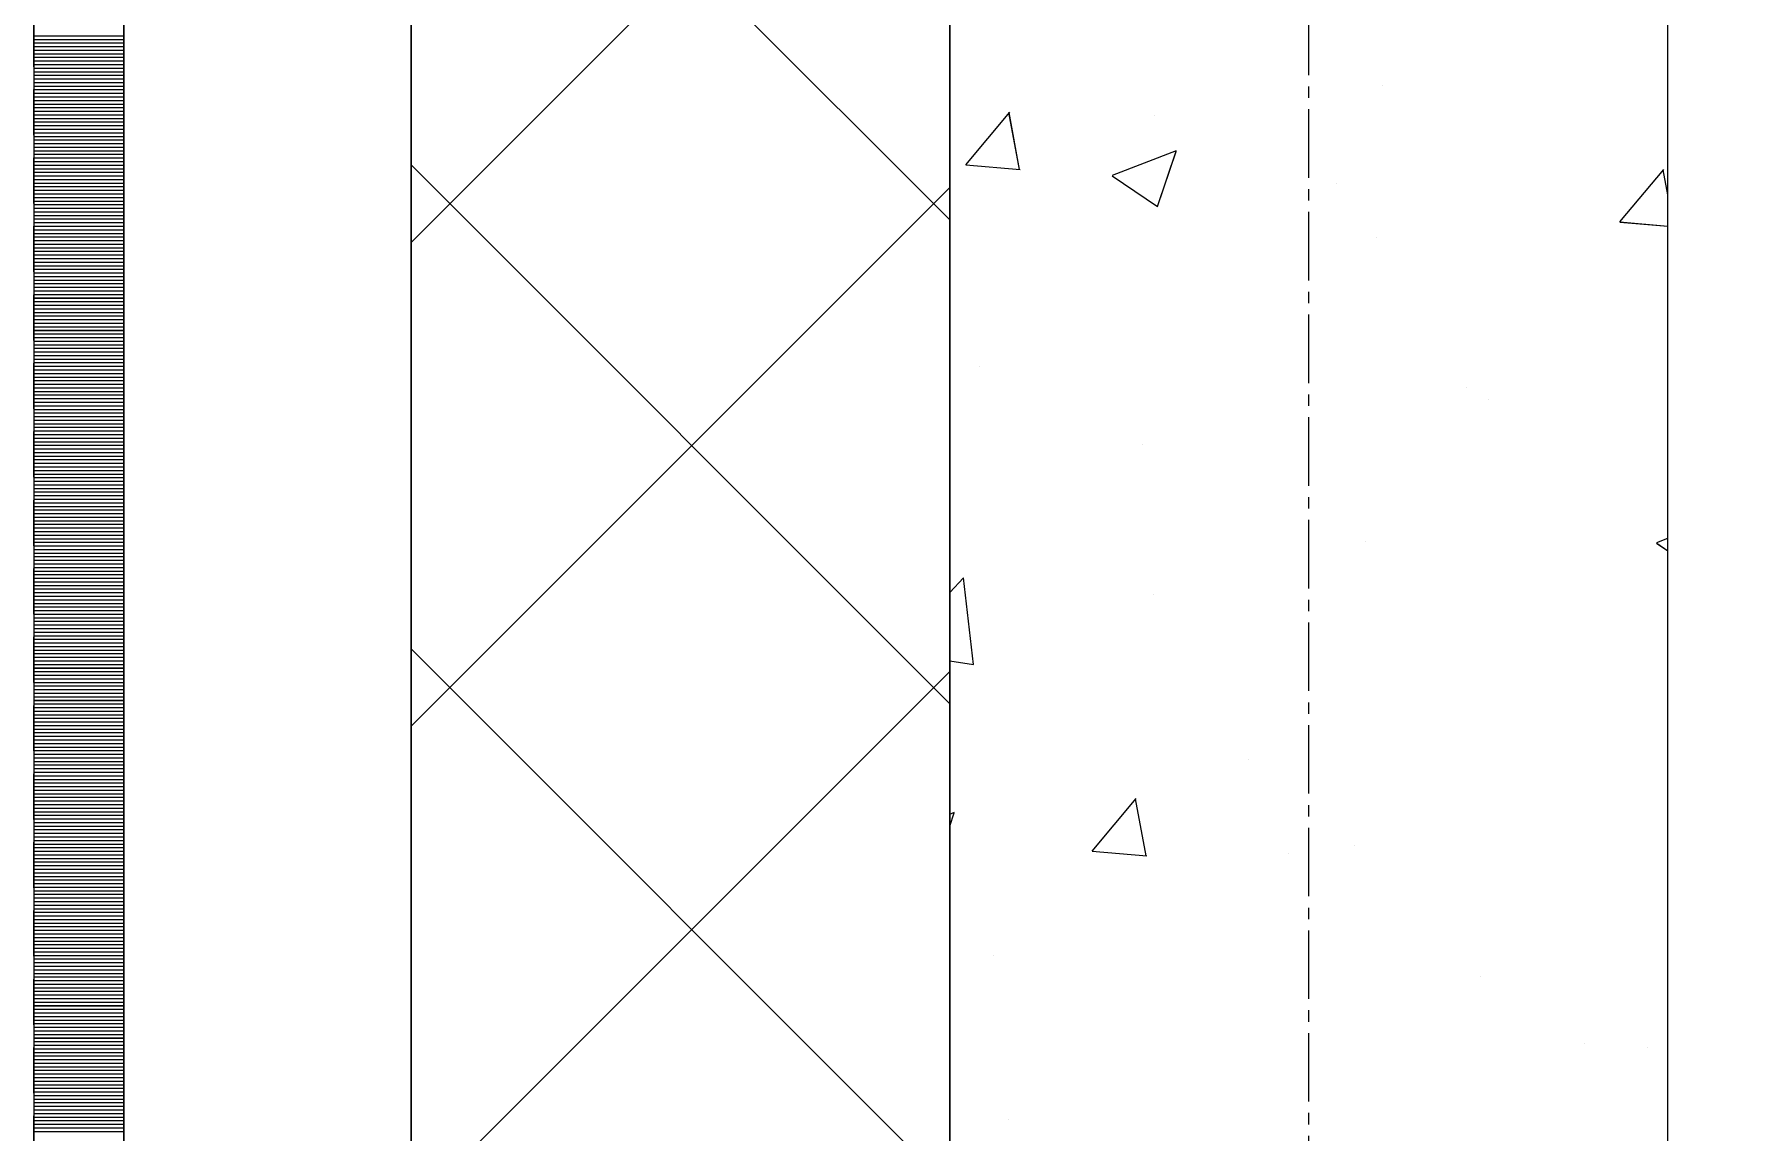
# Model space of a CAD drawing. Header units: millimetres. Extents: x 470010 to 1231400, y -134005 to 421770.
# Drawn here: x 806167.7 to 806640.6, y 164955.8 to 165261.5 of the extents above; entities that cross this region are included whole.
import ezdxf
from ezdxf.enums import TextEntityAlignment as Align

# ---------------------------------------------------------------- set-up
doc = ezdxf.new("R2010")
doc.units = ezdxf.units.MM
doc.linetypes.add('CENTER2', pattern=[28.575, 19.05, -3.175, 3.175, -3.175])
doc.linetypes.add('DASHED', pattern=[19.05, 12.7, -6.35])
doc.layers.get('Defpoints').update_dxf_attribs({"color": 140})
doc.layers.add('АР_Делит', color=120, linetype='Continuous', lineweight=0, plot=False)
for name, color, linetype, lineweight in [('АР_Стены ПЕНОблок', 52, 'Continuous', 20), ('АР_Тонкая', 254, 'Continuous', 5), ('АР_Утеплитель', 31, 'Continuous', 0), ('АР_Штриховка', 8, 'Continuous', 0)]:
    doc.layers.add(name, color=color, linetype=linetype, lineweight=lineweight)
doc.layers.add('РД_Оси_100', color=7, linetype='Continuous', lineweight=0, true_color=0x525252)
doc.styles.add('style1', font='ARIALN.TTF')

# ---------------------------------------------------------------- blocks, each defined once
blk = doc.blocks.new('СОШ_2200_АР_ОСИ_М100_28.05.24')
at = {"layer": 'АР_Делит', "color": 251, "linetype": 'DASHED', "true_color": 0x636466}
blk.add_lwpolyline([(114955, 135155), (114955, -355), (93595.036, -355), (93595.036, 13855), (94145, 13855), (94145, 68320), (66055, 68320), (66055, 13857.73), (83455, 13857.73), (83455, -355), (45245, -355), (45245, 13145), (44695, 13145), (44695, 26755), (45245, 26755), (45245, 68320), (20455, 68320), (20455, 26755), (27955, 26755), (27955, 13145), (-355, 13145), (-355, 100855)], dxfattribs=at)
at = {"layer": 'РД_Оси_100', "color": 251, "linetype": 'CENTER2', "true_color": 0x636466}
blk.add_line((0, -6155), (0, 139938.679), dxfattribs=at)
blk = doc.blocks.new('A$C9108343f')
at = {"layer": 'АР_Стены ПЕНОблок', "color": 18, "linetype": 'Continuous', "lineweight": 20, "true_color": 0x000000}
for p, q in [((140704.09, 313879.49), (140704.09, 237679.49)), ((140904.09, 237679.49), (140904.09, 313879.49))]:
    blk.add_line(p, q, dxfattribs=at)
at = {"layer": 'АР_Тонкая', "color": 18, "linetype": 'Continuous', "lineweight": 5, "true_color": 0x000000}
for p, q in [((140449.09, 313879.49), (140449.09, 237679.49)), ((140474.09, 313879.49), (140474.09, 237679.49)), ((140474.09, 237679.49), (140474.09, 313879.49)), ((140554.09, 237679.49), (140554.09, 313879.49))]:
    blk.add_line(p, q, dxfattribs=at)
at = {"layer": 'АР_Утеплитель', "color": 18, "linetype": 'Continuous', "lineweight": 0, "true_color": 0x000000}
for p, q in [((140554.09, 313879.49), (140554.09, 237679.49)), ((140704.09, 237679.49), (140704.09, 313879.49))]:
    blk.add_line(p, q, dxfattribs=at)
at = {"layer": 'АР_Штриховка', "color": 18, "linetype": 'Continuous', "lineweight": 0, "true_color": 0x000000}
for p, q in [((140704.09, 265576), (140554.09, 265726)), ((140554.09, 265569.71), (140704.09, 265719.71)), ((140449.09, 265627.24), (140474.09, 265627.24)), ((140449.09, 265626.24), (140474.09, 265626.24)), ((140449.09, 265625.24), (140474.09, 265625.24)), ((140449.09, 265624.24), (140474.09, 265624.24)), ((140449.09, 265623.24), (140474.09, 265623.24)), ((140449.09, 265622.24), (140474.09, 265622.24)), ((140449.09, 265621.24), (140474.09, 265621.24)), ((140449.09, 265620.24), (140474.09, 265620.24)), ((140449.09, 265619.24), (140474.09, 265619.24)), ((140449.09, 265618.24), (140474.09, 265618.24)), ((140449.09, 265617.24), (140474.09, 265617.24)), ((140449.09, 265616.24), (140474.09, 265616.24)), ((140449.09, 265615.24), (140474.09, 265615.24)), ((140449.09, 265614.24), (140474.09, 265614.24)), ((140449.09, 265613.24), (140474.09, 265613.24)), ((140449.09, 265612.24), (140474.09, 265612.24)), ((140449.09, 265611.24), (140474.09, 265611.24)), ((140449.09, 265610.24), (140474.09, 265610.24)), ((140824.65, 265613.5), (140824.65, 265613.5)), ((140449.09, 265609.24), (140474.09, 265609.24)), ((140449.09, 265608.24), (140474.09, 265608.24)), ((140449.09, 265607.24), (140474.09, 265607.24)), ((140449.09, 265606.24), (140474.09, 265606.24)), ((140449.09, 265605.24), (140474.09, 265605.24)), ((140708.56, 265591.35), (140720.8, 265605.94)), ((140723.55, 265589.97), (140720.61, 265605.9)), ((140761.06, 265605.13), (140761.06, 265605.13)), ((140449.09, 265604.24), (140474.09, 265604.24)), ((140449.09, 265603.24), (140474.09, 265603.24)), ((140449.09, 265602.24), (140474.09, 265602.24)), ((140449.09, 265601.24), (140474.09, 265601.24)), ((140449.09, 265600.24), (140474.09, 265600.24)), ((140449.09, 265599.24), (140474.09, 265599.24)), ((140449.09, 265598.24), (140474.09, 265598.24)), ((140449.09, 265597.24), (140474.09, 265597.24)), ((140449.09, 265596.24), (140474.09, 265596.24)), ((140749.44, 265588.44), (140767.22, 265595.27)), ((140449.09, 265595.24), (140474.09, 265595.24)), ((140449.09, 265594.24), (140474.09, 265594.24)), ((140449.09, 265593.24), (140474.09, 265593.24)), ((140449.09, 265592.24), (140474.09, 265592.24)), ((140449.09, 265591.24), (140474.09, 265591.24)), ((140704.09, 265441.3), (140554.09, 265591.3)), ((140708.56, 265591.34), (140723.74, 265590.01)), ((140761.99, 265579.72), (140767.14, 265595.07)), ((140449.09, 265590.24), (140474.09, 265590.24)), ((140449.09, 265589.24), (140474.09, 265589.24)), ((140449.09, 265588.24), (140474.09, 265588.24)), ((140449.09, 265587.24), (140474.09, 265587.24)), ((140449.09, 265586.24), (140474.09, 265586.24)), ((140749.35, 265588.25), (140761.98, 265579.72)), ((140811.87, 265586), (140811.87, 265586)), ((140890.74, 265575.41), (140902.99, 265590)), ((140904.09, 265582.93), (140902.8, 265589.96)), ((140449.09, 265585.24), (140474.09, 265585.24)), ((140449.09, 265584.24), (140474.09, 265584.24)), ((140449.09, 265583.24), (140474.09, 265583.24)), ((140449.09, 265582.24), (140474.09, 265582.24)), ((140449.09, 265581.24), (140474.09, 265581.24)), ((140554.09, 265435.01), (140704.09, 265585.01)), ((140449.09, 265580.24), (140474.09, 265580.24)), ((140449.09, 265579.24), (140474.09, 265579.24)), ((140449.09, 265578.24), (140474.09, 265578.24)), ((140449.09, 265577.24), (140474.09, 265577.24)), ((140449.09, 265576.24), (140474.09, 265576.24)), ((140449.09, 265575.24), (140474.09, 265575.24)), ((140449.09, 265574.24), (140474.09, 265574.24)), ((140449.09, 265573.24), (140474.09, 265573.24)), ((140449.09, 265572.24), (140474.09, 265572.24)), ((140890.74, 265575.4), (140904.09, 265574.23)), ((140449.09, 265571.24), (140474.09, 265571.24)), ((140449.09, 265570.24), (140474.09, 265570.24)), ((140449.09, 265569.24), (140474.09, 265569.24)), ((140449.09, 265568.24), (140474.09, 265568.24)), ((140449.09, 265567.24), (140474.09, 265567.24)), ((140823.08, 265571.01), (140823.08, 265571.01)), ((140449.09, 265566.24), (140474.09, 265566.24)), ((140449.09, 265565.24), (140474.09, 265565.24)), ((140449.09, 265564.24), (140474.09, 265564.24)), ((140449.09, 265563.24), (140474.09, 265563.24)), ((140449.09, 265562.24), (140474.09, 265562.24)), ((140449.09, 265561.24), (140474.09, 265561.24)), ((140449.09, 265560.24), (140474.09, 265560.24)), ((140449.09, 265559.24), (140474.09, 265559.24)), ((140449.09, 265558.24), (140474.09, 265558.24)), ((140449.09, 265557.24), (140474.09, 265557.24)), ((140449.09, 265556.24), (140474.09, 265556.24)), ((140449.09, 265555.24), (140474.09, 265555.24)), ((140449.09, 265554.24), (140474.09, 265554.24)), ((140449.09, 265553.24), (140474.09, 265553.24)), ((140449.09, 265552.24), (140474.09, 265552.24)), ((140449.09, 265551.24), (140474.09, 265551.24)), ((140449.09, 265550.24), (140474.09, 265550.24)), ((140449.09, 265549.24), (140474.09, 265549.24)), ((140449.09, 265548.24), (140474.09, 265548.24)), ((140449.09, 265547.24), (140474.09, 265547.24)), ((140449.09, 265546.24), (140474.09, 265546.24)), ((140449.09, 265545.24), (140474.09, 265545.24)), ((140449.09, 265544.24), (140474.09, 265544.24)), ((140449.09, 265543.24), (140474.09, 265543.24)), ((140449.09, 265542.24), (140474.09, 265542.24)), ((140449.09, 265541.24), (140474.09, 265541.24)), ((140449.09, 265540.24), (140474.09, 265540.24)), ((140449.09, 265539.24), (140474.09, 265539.24)), ((140449.09, 265538.24), (140474.09, 265538.24)), ((140449.09, 265537.24), (140474.09, 265537.24)), ((140449.09, 265536.24), (140474.09, 265536.24)), ((140449.09, 265535.24), (140474.09, 265535.24)), ((140449.09, 265534.24), (140474.09, 265534.24)), ((140712.34, 265535.11), (140712.34, 265535.11)), ((140449.09, 265533.24), (140474.09, 265533.24)), ((140449.09, 265532.24), (140474.09, 265532.24)), ((140449.09, 265531.24), (140474.09, 265531.24)), ((140449.09, 265530.24), (140474.09, 265530.24)), ((140449.09, 265529.24), (140474.09, 265529.24)), ((140847.93, 265529.38), (140847.93, 265529.38)), ((140449.09, 265528.24), (140474.09, 265528.24)), ((140449.09, 265527.24), (140474.09, 265527.24)), ((140449.09, 265526.24), (140474.09, 265526.24)), ((140449.09, 265525.24), (140474.09, 265525.24)), ((140854.03, 265525.98), (140854.03, 265525.98)), ((140449.09, 265524.24), (140474.09, 265524.24)), ((140449.09, 265523.24), (140474.09, 265523.24)), ((140449.09, 265522.24), (140474.09, 265522.24)), ((140449.09, 265521.24), (140474.09, 265521.24)), ((140449.09, 265520.24), (140474.09, 265520.24)), ((140449.09, 265519.24), (140474.09, 265519.24)), ((140449.09, 265518.24), (140474.09, 265518.24)), ((140449.09, 265517.24), (140474.09, 265517.24)), ((140449.09, 265516.24), (140474.09, 265516.24)), ((140449.09, 265515.24), (140474.09, 265515.24)), ((140449.09, 265514.24), (140474.09, 265514.24)), ((140449.09, 265513.24), (140474.09, 265513.24)), ((140449.09, 265512.24), (140474.09, 265512.24)), ((140449.09, 265511.24), (140474.09, 265511.24)), ((140449.09, 265510.24), (140474.09, 265510.24)), ((140757.83, 265513.32), (140757.83, 265513.32)), ((140449.09, 265509.24), (140474.09, 265509.24)), ((140449.09, 265508.24), (140474.09, 265508.24)), ((140449.09, 265507.24), (140474.09, 265507.24)), ((140449.09, 265506.24), (140474.09, 265506.24)), ((140449.09, 265505.24), (140474.09, 265505.24)), ((140449.09, 265504.24), (140474.09, 265504.24)), ((140449.09, 265503.24), (140474.09, 265503.24)), ((140449.09, 265502.24), (140474.09, 265502.24)), ((140449.09, 265501.24), (140474.09, 265501.24)), ((140449.09, 265500.24), (140474.09, 265500.24)), ((140449.09, 265499.24), (140474.09, 265499.24)), ((140449.09, 265498.24), (140474.09, 265498.24)), ((140449.09, 265497.24), (140474.09, 265497.24)), ((140449.09, 265496.24), (140474.09, 265496.24)), ((140449.09, 265495.24), (140474.09, 265495.24)), ((140449.09, 265494.24), (140474.09, 265494.24)), ((140449.09, 265493.24), (140474.09, 265493.24)), ((140449.09, 265492.24), (140474.09, 265492.24)), ((140449.09, 265491.24), (140474.09, 265491.24)), ((140449.09, 265490.24), (140474.09, 265490.24)), ((140449.09, 265489.24), (140474.09, 265489.24)), ((140449.09, 265488.24), (140474.09, 265488.24)), ((140449.09, 265487.24), (140474.09, 265487.24)), ((140901.05, 265486.18), (140904.09, 265487.34)), ((140449.09, 265486.24), (140474.09, 265486.24)), ((140449.09, 265485.24), (140474.09, 265485.24)), ((140449.09, 265484.24), (140474.09, 265484.24)), ((140449.09, 265483.24), (140474.09, 265483.24)), ((140449.09, 265482.24), (140474.09, 265482.24)), ((140819.99, 265486.45), (140819.99, 265486.45)), ((140900.96, 265485.98), (140904.09, 265483.87)), ((140449.09, 265481.24), (140474.09, 265481.24)), ((140449.09, 265480.24), (140474.09, 265480.24)), ((140449.09, 265479.24), (140474.09, 265479.24)), ((140449.09, 265478.24), (140474.09, 265478.24)), ((140449.09, 265477.24), (140474.09, 265477.24)), ((140449.09, 265476.24), (140474.09, 265476.24)), ((140449.09, 265475.24), (140474.09, 265475.24)), ((140449.09, 265474.24), (140474.09, 265474.24)), ((140449.09, 265473.24), (140474.09, 265473.24)), ((140704.09, 265472.27), (140707.98, 265476.32)), ((140710.76, 265452.19), (140707.95, 265476.31)), ((140449.09, 265472.24), (140474.09, 265472.24)), ((140449.09, 265471.24), (140474.09, 265471.24)), ((140449.09, 265470.24), (140474.09, 265470.24)), ((140449.09, 265469.24), (140474.09, 265469.24)), ((140449.09, 265468.24), (140474.09, 265468.24)), ((140760.74, 265471.68), (140760.74, 265471.68)), ((140449.09, 265467.24), (140474.09, 265467.24)), ((140449.09, 265466.24), (140474.09, 265466.24)), ((140449.09, 265465.24), (140474.09, 265465.24)), ((140449.09, 265464.24), (140474.09, 265464.24)), ((140449.09, 265463.24), (140474.09, 265463.24)), ((140449.09, 265462.24), (140474.09, 265462.24)), ((140449.09, 265461.24), (140474.09, 265461.24)), ((140449.09, 265460.24), (140474.09, 265460.24)), ((140449.09, 265459.24), (140474.09, 265459.24)), ((140449.09, 265458.24), (140474.09, 265458.24)), ((140449.09, 265457.24), (140474.09, 265457.24)), ((140449.09, 265456.24), (140474.09, 265456.24)), ((140449.09, 265455.24), (140474.09, 265455.24)), ((140449.09, 265454.24), (140474.09, 265454.24)), ((140704.09, 265306.59), (140554.09, 265456.59)), ((140449.09, 265453.24), (140474.09, 265453.24)), ((140449.09, 265452.24), (140474.09, 265452.24)), ((140449.09, 265451.24), (140474.09, 265451.24)), ((140449.09, 265450.24), (140474.09, 265450.24)), ((140449.09, 265449.24), (140474.09, 265449.24)), ((140554.09, 265300.3), (140704.09, 265450.3)), ((140704.09, 265453.28), (140710.76, 265452.24)), ((140449.09, 265448.24), (140474.09, 265448.24)), ((140449.09, 265447.24), (140474.09, 265447.24)), ((140449.09, 265446.24), (140474.09, 265446.24)), ((140449.09, 265445.24), (140474.09, 265445.24)), ((140449.09, 265444.24), (140474.09, 265444.24)), ((140449.09, 265443.24), (140474.09, 265443.24)), ((140449.09, 265442.24), (140474.09, 265442.24)), ((140449.09, 265441.24), (140474.09, 265441.24)), ((140449.09, 265440.24), (140474.09, 265440.24)), ((140449.09, 265439.24), (140474.09, 265439.24)), ((140449.09, 265438.24), (140474.09, 265438.24)), ((140449.09, 265437.24), (140474.09, 265437.24)), ((140449.09, 265436.24), (140474.09, 265436.24)), ((140449.09, 265435.24), (140474.09, 265435.24)), ((140449.09, 265434.24), (140474.09, 265434.24)), ((140449.09, 265433.24), (140474.09, 265433.24)), ((140449.09, 265432.24), (140474.09, 265432.24)), ((140449.09, 265431.24), (140474.09, 265431.24)), ((140449.09, 265430.24), (140474.09, 265430.24)), ((140449.09, 265429.24), (140474.09, 265429.24)), ((140449.09, 265428.24), (140474.09, 265428.24)), ((140449.09, 265427.24), (140474.09, 265427.24)), ((140449.09, 265426.24), (140474.09, 265426.24)), ((140449.09, 265425.24), (140474.09, 265425.24)), ((140787.21, 265425.8), (140787.21, 265425.8)), ((140449.09, 265424.24), (140474.09, 265424.24)), ((140449.09, 265423.24), (140474.09, 265423.24)), ((140449.09, 265422.24), (140474.09, 265422.24)), ((140449.09, 265421.24), (140474.09, 265421.24)), ((140449.09, 265420.24), (140474.09, 265420.24)), ((140449.09, 265419.24), (140474.09, 265419.24)), ((140449.09, 265418.24), (140474.09, 265418.24)), ((140449.09, 265417.24), (140474.09, 265417.24)), ((140449.09, 265416.24), (140474.09, 265416.24)), ((140449.09, 265415.24), (140474.09, 265415.24)), ((140449.09, 265414.24), (140474.09, 265414.24)), ((140449.09, 265413.24), (140474.09, 265413.24)), ((140449.09, 265412.24), (140474.09, 265412.24)), ((140449.09, 265411.24), (140474.09, 265411.24)), ((140704.09, 265410.57), (140705.42, 265411.08)), ((140704.09, 265407.17), (140705.34, 265410.88)), ((140743.8, 265400.29), (140756.04, 265414.88)), ((140758.79, 265398.92), (140755.86, 265414.84)), ((140449.09, 265410.24), (140474.09, 265410.24)), ((140449.09, 265409.24), (140474.09, 265409.24)), ((140449.09, 265408.24), (140474.09, 265408.24)), ((140449.09, 265407.24), (140474.09, 265407.24)), ((140449.09, 265406.24), (140474.09, 265406.24)), ((140449.09, 265405.24), (140474.09, 265405.24)), ((140449.09, 265404.24), (140474.09, 265404.24)), ((140449.09, 265403.24), (140474.09, 265403.24)), ((140449.09, 265402.24), (140474.09, 265402.24)), ((140816.9, 265401.9), (140816.9, 265401.9)), ((140449.09, 265401.24), (140474.09, 265401.24)), ((140449.09, 265400.24), (140474.09, 265400.24)), ((140449.09, 265399.24), (140474.09, 265399.24)), ((140449.09, 265398.24), (140474.09, 265398.24)), ((140449.09, 265397.24), (140474.09, 265397.24)), ((140743.8, 265400.28), (140758.98, 265398.95)), ((140798.47, 265399.59), (140798.47, 265399.59)), ((140449.09, 265396.24), (140474.09, 265396.24)), ((140449.09, 265395.24), (140474.09, 265395.24)), ((140449.09, 265394.24), (140474.09, 265394.24)), ((140449.09, 265393.24), (140474.09, 265393.24)), ((140449.09, 265392.24), (140474.09, 265392.24)), ((140449.09, 265391.24), (140474.09, 265391.24)), ((140449.09, 265390.24), (140474.09, 265390.24)), ((140449.09, 265389.24), (140474.09, 265389.24)), ((140449.09, 265388.24), (140474.09, 265388.24)), ((140449.09, 265387.24), (140474.09, 265387.24)), ((140449.09, 265386.24), (140474.09, 265386.24)), ((140449.09, 265385.24), (140474.09, 265385.24)), ((140449.09, 265384.24), (140474.09, 265384.24)), ((140449.09, 265383.24), (140474.09, 265383.24)), ((140449.09, 265382.24), (140474.09, 265382.24)), ((140449.09, 265381.24), (140474.09, 265381.24)), ((140449.09, 265380.24), (140474.09, 265380.24)), ((140449.09, 265379.24), (140474.09, 265379.24)), ((140449.09, 265378.24), (140474.09, 265378.24)), ((140449.09, 265377.24), (140474.09, 265377.24)), ((140449.09, 265376.24), (140474.09, 265376.24)), ((140449.09, 265375.24), (140474.09, 265375.24)), ((140449.09, 265374.24), (140474.09, 265374.24)), ((140449.09, 265373.24), (140474.09, 265373.24)), ((140449.09, 265372.24), (140474.09, 265372.24)), ((140449.09, 265371.24), (140474.09, 265371.24)), ((140449.09, 265370.24), (140474.09, 265370.24)), ((140449.09, 265369.24), (140474.09, 265369.24)), ((140716.43, 265371.2), (140716.43, 265371.2)), ((140449.09, 265368.24), (140474.09, 265368.24)), ((140449.09, 265367.24), (140474.09, 265367.24)), ((140449.09, 265366.24), (140474.09, 265366.24)), ((140449.09, 265365.24), (140474.09, 265365.24)), ((140449.09, 265364.24), (140474.09, 265364.24)), ((140852.03, 265365.47), (140852.03, 265365.47)), ((140449.09, 265363.24), (140474.09, 265363.24)), ((140449.09, 265362.24), (140474.09, 265362.24)), ((140449.09, 265361.24), (140474.09, 265361.24)), ((140449.09, 265360.24), (140474.09, 265360.24)), ((140449.09, 265359.24), (140474.09, 265359.24)), ((140449.09, 265358.24), (140474.09, 265358.24)), ((140449.09, 265357.24), (140474.09, 265357.24)), ((140449.09, 265356.24), (140474.09, 265356.24)), ((140449.09, 265355.24), (140474.09, 265355.24)), ((140449.09, 265354.24), (140474.09, 265354.24)), ((140449.09, 265353.24), (140474.09, 265353.24)), ((140449.09, 265352.24), (140474.09, 265352.24)), ((140449.09, 265351.24), (140474.09, 265351.24)), ((140449.09, 265350.24), (140474.09, 265350.24)), ((140449.09, 265349.24), (140474.09, 265349.24)), ((140449.09, 265348.24), (140474.09, 265348.24)), ((140449.09, 265347.24), (140474.09, 265347.24)), ((140449.09, 265346.24), (140474.09, 265346.24)), ((140449.09, 265345.24), (140474.09, 265345.24)), ((140880.8, 265346.74), (140880.8, 265346.74)), ((140898.39, 265345.56), (140898.39, 265345.56)), ((140449.09, 265344.24), (140474.09, 265344.24)), ((140449.09, 265343.24), (140474.09, 265343.24)), ((140449.09, 265342.24), (140474.09, 265342.24)), ((140449.09, 265341.24), (140474.09, 265341.24)), ((140449.09, 265340.24), (140474.09, 265340.24)), ((140449.09, 265339.24), (140474.09, 265339.24)), ((140449.09, 265338.24), (140474.09, 265338.24)), ((140449.09, 265337.24), (140474.09, 265337.24)), ((140449.09, 265336.24), (140474.09, 265336.24)), ((140449.09, 265335.24), (140474.09, 265335.24)), ((140449.09, 265334.24), (140474.09, 265334.24)), ((140449.09, 265333.24), (140474.09, 265333.24)), ((140449.09, 265332.24), (140474.09, 265332.24)), ((140449.09, 265331.24), (140474.09, 265331.24)), ((140449.09, 265330.24), (140474.09, 265330.24)), ((140449.09, 265329.24), (140474.09, 265329.24)), ((140449.09, 265328.24), (140474.09, 265328.24)), ((140449.09, 265327.24), (140474.09, 265327.24)), ((140449.09, 265326.24), (140474.09, 265326.24)), ((140449.09, 265325.24), (140474.09, 265325.24)), ((140449.09, 265324.24), (140474.09, 265324.24)), ((140449.09, 265323.24), (140474.09, 265323.24)), ((140449.09, 265322.24), (140474.09, 265322.24)), ((140720.39, 265325.62), (140720.39, 265325.62))]:
    blk.add_line(p, q, dxfattribs=at)
at = {"layer": 'РД_Оси_100'}
blk.add_blockref('СОШ_2200_АР_ОСИ_М100_28.05.24', (140804.09, 223079.49), dxfattribs=at)
at = {"layer": 'Defpoints', "color": 18, "true_color": 0x000000, "style": 'style1'}
for p in [(143949.34, 316089.12), (143974.98, 281639.5), (143890.4, 273244.71), (143839.99, 264276.81), (143967.75, 254892.38), (12251.96, 104178.14), (12382.58, 96023.14)]:
    blk.add_attdef('АР-ПОМЕЩЕНИЕ:НАИМЕНОВАНИЕ', text='', height=100, dxfattribs=at).set_placement(p, align=Align.MIDDLE)
at = {"layer": 'Defpoints', "color": 18, "true_color": 0x000000, "style": 'style1', "flags": 8}
for p in [(143951.3, 279099.09), (143848.34, 269251.11), (143875.33, 260094.25), (144049.74, 250824.7), (163419.28, 238153.36), (155897.46, 237965.97), (183037.2, 237965.97), (143342.94, 237876.19)]:
    blk.add_attdef('АР-ПОМЕЩЕНИЕ:НАИМЕНОВАНИЕ', text='', height=100, dxfattribs=at).set_placement(p, align=Align.MIDDLE)

msp = doc.modelspace()

# ---------------------------------------------------------------- linework, layer by layer
at = {"layer": 'АР_Стены ПЕНОблок', "color": 18, "linetype": 'Continuous', "lineweight": 20, "true_color": 0x000000}
for p, q in [((806422.706, 213513.251), (806422.706, 137313.251)), ((806622.706, 137313.251), (806622.706, 213513.251))]:
    msp.add_line(p, q, dxfattribs=at)
at = {"layer": 'АР_Тонкая', "color": 18, "linetype": 'Continuous', "lineweight": 5, "true_color": 0x000000}
for p, q in [((806167.706, 213513.251), (806167.706, 137313.251)), ((806192.706, 213513.251), (806192.706, 137313.251)), ((806192.706, 137313.251), (806192.706, 213513.251)), ((806272.706, 137313.251), (806272.706, 213513.251))]:
    msp.add_line(p, q, dxfattribs=at)
at = {"layer": 'АР_Утеплитель', "color": 18, "linetype": 'Continuous', "lineweight": 0, "true_color": 0x000000}
for p, q in [((806272.706, 213513.251), (806272.706, 137313.251)), ((806422.706, 137313.251), (806422.706, 213513.251))]:
    msp.add_line(p, q, dxfattribs=at)
at = {"layer": 'АР_Штриховка', "color": 18, "linetype": 'Continuous', "lineweight": 0, "true_color": 0x000000}
for p, q in [((806422.706, 165209.757), (806272.706, 165359.757)), ((806272.706, 165203.47), (806422.706, 165353.47)), ((806167.706, 165261), (806192.706, 165261)), ((806167.706, 165260), (806192.706, 165260)), ((806167.706, 165259), (806192.706, 165259)), ((806167.706, 165258), (806192.706, 165258)), ((806167.706, 165257), (806192.706, 165257)), ((806167.706, 165256), (806192.706, 165256)), ((806167.706, 165255), (806192.706, 165255)), ((806167.706, 165254), (806192.706, 165254)), ((806167.706, 165253), (806192.706, 165253)), ((806167.706, 165252), (806192.706, 165252)), ((806167.706, 165251), (806192.706, 165251)), ((806167.706, 165250), (806192.706, 165250)), ((806167.706, 165249), (806192.706, 165249)), ((806167.706, 165248), (806192.706, 165248)), ((806167.706, 165247), (806192.706, 165247)), ((806167.706, 165246), (806192.706, 165246)), ((806167.706, 165245), (806192.706, 165245)), ((806167.706, 165244), (806192.706, 165244)), ((806167.706, 165243), (806192.706, 165243)), ((806167.706, 165242), (806192.706, 165242)), ((806167.706, 165241), (806192.706, 165241)), ((806167.706, 165240), (806192.706, 165240)), ((806167.706, 165239), (806192.706, 165239)), ((806167.706, 165238), (806192.706, 165238)), ((806167.706, 165237), (806192.706, 165237)), ((806167.706, 165236), (806192.706, 165236)), ((806427.168, 165225.104), (806439.413, 165239.697)), ((806442.164, 165223.731), (806439.227, 165239.653)), ((806167.706, 165235), (806192.706, 165235)), ((806167.706, 165234), (806192.706, 165234)), ((806167.706, 165233), (806192.706, 165233)), ((806167.706, 165232), (806192.706, 165232)), ((806167.706, 165231), (806192.706, 165231)), ((806167.706, 165230), (806192.706, 165230)), ((806167.706, 165229), (806192.706, 165229)), ((806167.706, 165228), (806192.706, 165228)), ((806167.706, 165227), (806192.706, 165227)), ((806468.05, 165222.199), (806485.835, 165229.026)), ((806480.604, 165213.48), (806485.754, 165228.829)), ((806167.706, 165226), (806192.706, 165226)), ((806167.706, 165225), (806192.706, 165225)), ((806167.706, 165224), (806192.706, 165224)), ((806167.706, 165223), (806192.706, 165223)), ((806167.706, 165222), (806192.706, 165222)), ((806422.706, 165075.054), (806272.706, 165225.054)), ((806427.168, 165225.094), (806442.35, 165223.766)), ((806467.962, 165222.004), (806480.597, 165213.482)), ((806609.353, 165209.165), (806621.598, 165223.758)), ((806622.706, 165216.692), (806621.411, 165223.714)), ((806167.706, 165221), (806192.706, 165221)), ((806167.706, 165220), (806192.706, 165220)), ((806167.706, 165219), (806192.706, 165219)), ((806167.706, 165218), (806192.706, 165218)), ((806167.706, 165217), (806192.706, 165217)), ((806272.706, 165068.767), (806422.706, 165218.767)), ((806167.706, 165216), (806192.706, 165216)), ((806167.706, 165215), (806192.706, 165215)), ((806167.706, 165214), (806192.706, 165214)), ((806167.706, 165213), (806192.706, 165213)), ((806167.706, 165212), (806192.706, 165212)), ((806167.706, 165211), (806192.706, 165211)), ((806167.706, 165210), (806192.706, 165210)), ((806167.706, 165209), (806192.706, 165209)), ((806167.706, 165208), (806192.706, 165208)), ((806609.352, 165209.155), (806622.706, 165207.987)), ((806167.706, 165207), (806192.706, 165207)), ((806167.706, 165206), (806192.706, 165206)), ((806167.706, 165205), (806192.706, 165205)), ((806167.706, 165204), (806192.706, 165204)), ((806167.706, 165203), (806192.706, 165203)), ((806167.706, 165202), (806192.706, 165202)), ((806167.706, 165201), (806192.706, 165201)), ((806167.706, 165200), (806192.706, 165200)), ((806167.706, 165199), (806192.706, 165199)), ((806167.706, 165198), (806192.706, 165198)), ((806167.706, 165197), (806192.706, 165197)), ((806167.706, 165196), (806192.706, 165196)), ((806167.706, 165195), (806192.706, 165195)), ((806167.706, 165194), (806192.706, 165194)), ((806167.706, 165193), (806192.706, 165193)), ((806167.706, 165192), (806192.706, 165192)), ((806167.706, 165191), (806192.706, 165191)), ((806167.706, 165190), (806192.706, 165190)), ((806167.706, 165189), (806192.706, 165189)), ((806167.706, 165188), (806192.706, 165188)), ((806167.706, 165187), (806192.706, 165187)), ((806167.706, 165186), (806192.706, 165186)), ((806167.706, 165185), (806192.706, 165185)), ((806167.706, 165184), (806192.706, 165184)), ((806167.706, 165183), (806192.706, 165183)), ((806167.706, 165182), (806192.706, 165182)), ((806167.706, 165181), (806192.706, 165181)), ((806167.706, 165180), (806192.706, 165180)), ((806167.706, 165179), (806192.706, 165179)), ((806167.706, 165178), (806192.706, 165178)), ((806167.706, 165177), (806192.706, 165177)), ((806167.706, 165176), (806192.706, 165176)), ((806167.706, 165175), (806192.706, 165175)), ((806167.706, 165174), (806192.706, 165174)), ((806167.706, 165173), (806192.706, 165173)), ((806167.706, 165172), (806192.706, 165172)), ((806167.706, 165171), (806192.706, 165171)), ((806167.706, 165170), (806192.706, 165170)), ((806167.706, 165169), (806192.706, 165169)), ((806167.706, 165168), (806192.706, 165168)), ((806167.706, 165167), (806192.706, 165167)), ((806167.706, 165166), (806192.706, 165166)), ((806167.706, 165165), (806192.706, 165165)), ((806167.706, 165164), (806192.706, 165164)), ((806167.706, 165163), (806192.706, 165163)), ((806167.706, 165162), (806192.706, 165162)), ((806167.706, 165161), (806192.706, 165161)), ((806167.706, 165160), (806192.706, 165160)), ((806167.706, 165159), (806192.706, 165159)), ((806167.706, 165158), (806192.706, 165158)), ((806167.706, 165157), (806192.706, 165157)), ((806167.706, 165156), (806192.706, 165156)), ((806167.706, 165155), (806192.706, 165155)), ((806167.706, 165154), (806192.706, 165154)), ((806167.706, 165153), (806192.706, 165153)), ((806167.706, 165152), (806192.706, 165152)), ((806167.706, 165151), (806192.706, 165151)), ((806167.706, 165150), (806192.706, 165150)), ((806167.706, 165149), (806192.706, 165149)), ((806167.706, 165148), (806192.706, 165148)), ((806167.706, 165147), (806192.706, 165147)), ((806167.706, 165146), (806192.706, 165146)), ((806167.706, 165145), (806192.706, 165145)), ((806167.706, 165144), (806192.706, 165144)), ((806167.706, 165143), (806192.706, 165143)), ((806167.706, 165142), (806192.706, 165142)), ((806167.706, 165141), (806192.706, 165141)), ((806167.706, 165140), (806192.706, 165140)), ((806167.706, 165139), (806192.706, 165139)), ((806167.706, 165138), (806192.706, 165138)), ((806167.706, 165137), (806192.706, 165137)), ((806167.706, 165136), (806192.706, 165136)), ((806167.706, 165135), (806192.706, 165135)), ((806167.706, 165134), (806192.706, 165134)), ((806167.706, 165133), (806192.706, 165133)), ((806167.706, 165132), (806192.706, 165132)), ((806167.706, 165131), (806192.706, 165131)), ((806167.706, 165130), (806192.706, 165130)), ((806167.706, 165129), (806192.706, 165129)), ((806167.706, 165128), (806192.706, 165128)), ((806167.706, 165127), (806192.706, 165127)), ((806167.706, 165126), (806192.706, 165126)), ((806167.706, 165125), (806192.706, 165125)), ((806167.706, 165124), (806192.706, 165124)), ((806167.706, 165123), (806192.706, 165123)), ((806167.706, 165122), (806192.706, 165122)), ((806167.706, 165121), (806192.706, 165121)), ((806167.706, 165120), (806192.706, 165120)), ((806167.706, 165119), (806192.706, 165119)), ((806167.706, 165118), (806192.706, 165118)), ((806619.577, 165119.739), (806622.706, 165117.628)), ((806619.665, 165119.934), (806622.706, 165121.101)), ((806167.706, 165117), (806192.706, 165117)), ((806167.706, 165116), (806192.706, 165116)), ((806167.706, 165115), (806192.706, 165115)), ((806167.706, 165114), (806192.706, 165114)), ((806167.706, 165113), (806192.706, 165113)), ((806167.706, 165112), (806192.706, 165112)), ((806167.706, 165111), (806192.706, 165111)), ((806167.706, 165110), (806192.706, 165110)), ((806167.706, 165109), (806192.706, 165109)), ((806422.706, 165106.024), (806426.593, 165110.075)), ((806429.369, 165085.949), (806426.563, 165110.071)), ((806167.706, 165108), (806192.706, 165108)), ((806167.706, 165107), (806192.706, 165107)), ((806167.706, 165106), (806192.706, 165106)), ((806167.706, 165105), (806192.706, 165105)), ((806167.706, 165104), (806192.706, 165104)), ((806167.706, 165103), (806192.706, 165103)), ((806167.706, 165102), (806192.706, 165102)), ((806167.706, 165101), (806192.706, 165101)), ((806167.706, 165100), (806192.706, 165100)), ((806167.706, 165099), (806192.706, 165099)), ((806167.706, 165098), (806192.706, 165098)), ((806167.706, 165097), (806192.706, 165097)), ((806167.706, 165096), (806192.706, 165096)), ((806167.706, 165095), (806192.706, 165095)), ((806167.706, 165094), (806192.706, 165094)), ((806167.706, 165093), (806192.706, 165093)), ((806167.706, 165092), (806192.706, 165092)), ((806167.706, 165091), (806192.706, 165091)), ((806167.706, 165090), (806192.706, 165090)), ((806422.706, 164940.35), (806272.706, 165090.35)), ((806167.706, 165089), (806192.706, 165089)), ((806167.706, 165088), (806192.706, 165088)), ((806167.706, 165087), (806192.706, 165087)), ((806167.706, 165086), (806192.706, 165086)), ((806167.706, 165085), (806192.706, 165085)), ((806422.706, 165087.033), (806429.377, 165085.999)), ((806167.706, 165084), (806192.706, 165084)), ((806167.706, 165083), (806192.706, 165083)), ((806167.706, 165082), (806192.706, 165082)), ((806167.706, 165081), (806192.706, 165081)), ((806167.706, 165080), (806192.706, 165080)), ((806272.706, 164934.063), (806422.706, 165084.063)), ((806167.706, 165079), (806192.706, 165079)), ((806167.706, 165078), (806192.706, 165078)), ((806167.706, 165077), (806192.706, 165077)), ((806167.706, 165076), (806192.706, 165076)), ((806167.706, 165075), (806192.706, 165075)), ((806167.706, 165074), (806192.706, 165074)), ((806167.706, 165073), (806192.706, 165073)), ((806167.706, 165072), (806192.706, 165072)), ((806167.706, 165071), (806192.706, 165071)), ((806167.706, 165070), (806192.706, 165070)), ((806167.706, 165069), (806192.706, 165069)), ((806167.706, 165068), (806192.706, 165068)), ((806167.706, 165067), (806192.706, 165067)), ((806167.706, 165066), (806192.706, 165066)), ((806167.706, 165065), (806192.706, 165065)), ((806167.706, 165064), (806192.706, 165064)), ((806167.706, 165063), (806192.706, 165063)), ((806167.706, 165062), (806192.706, 165062)), ((806167.706, 165061), (806192.706, 165061)), ((806167.706, 165060), (806192.706, 165060)), ((806167.706, 165059), (806192.706, 165059)), ((806167.706, 165058), (806192.706, 165058)), ((806167.706, 165057), (806192.706, 165057)), ((806167.706, 165056), (806192.706, 165056)), ((806167.706, 165055), (806192.706, 165055)), ((806167.706, 165054), (806192.706, 165054)), ((806167.706, 165053), (806192.706, 165053)), ((806167.706, 165052), (806192.706, 165052)), ((806167.706, 165051), (806192.706, 165051)), ((806167.706, 165050), (806192.706, 165050)), ((806167.706, 165049), (806192.706, 165049)), ((806167.706, 165048), (806192.706, 165048)), ((806167.706, 165047), (806192.706, 165047)), ((806462.412, 165034.047), (806474.657, 165048.641)), ((806477.406, 165032.675), (806474.469, 165048.596)), ((806167.706, 165046), (806192.706, 165046)), ((806167.706, 165045), (806192.706, 165045)), ((806167.706, 165044), (806192.706, 165044)), ((806167.706, 165043), (806192.706, 165043)), ((806167.706, 165042), (806192.706, 165042)), ((806422.706, 165044.328), (806424.033, 165044.838)), ((806422.706, 165040.926), (806423.952, 165044.641)), ((806167.706, 165041), (806192.706, 165041)), ((806167.706, 165040), (806192.706, 165040)), ((806167.706, 165039), (806192.706, 165039)), ((806167.706, 165038), (806192.706, 165038)), ((806167.706, 165037), (806192.706, 165037)), ((806167.706, 165036), (806192.706, 165036)), ((806167.706, 165035), (806192.706, 165035)), ((806167.706, 165034), (806192.706, 165034)), ((806167.706, 165033), (806192.706, 165033)), ((806462.411, 165034.037), (806477.593, 165032.709)), ((806167.706, 165032), (806192.706, 165032)), ((806167.706, 165031), (806192.706, 165031)), ((806167.706, 165030), (806192.706, 165030)), ((806167.706, 165029), (806192.706, 165029)), ((806167.706, 165028), (806192.706, 165028)), ((806167.706, 165027), (806192.706, 165027)), ((806167.706, 165026), (806192.706, 165026)), ((806167.706, 165025), (806192.706, 165025)), ((806167.706, 165024), (806192.706, 165024)), ((806167.706, 165023), (806192.706, 165023)), ((806167.706, 165022), (806192.706, 165022)), ((806167.706, 165021), (806192.706, 165021)), ((806167.706, 165020), (806192.706, 165020)), ((806167.706, 165019), (806192.706, 165019)), ((806167.706, 165018), (806192.706, 165018)), ((806167.706, 165017), (806192.706, 165017)), ((806167.706, 165016), (806192.706, 165016)), ((806167.706, 165015), (806192.706, 165015)), ((806167.706, 165014), (806192.706, 165014)), ((806167.706, 165013), (806192.706, 165013)), ((806167.706, 165012), (806192.706, 165012)), ((806167.706, 165011), (806192.706, 165011)), ((806167.706, 165010), (806192.706, 165010)), ((806167.706, 165009), (806192.706, 165009)), ((806167.706, 165008), (806192.706, 165008)), ((806167.706, 165007), (806192.706, 165007)), ((806167.706, 165006), (806192.706, 165006)), ((806167.706, 165005), (806192.706, 165005)), ((806167.706, 165004), (806192.706, 165004)), ((806167.706, 165003), (806192.706, 165003)), ((806167.706, 165002), (806192.706, 165002)), ((806167.706, 165001), (806192.706, 165001)), ((806167.706, 165000), (806192.706, 165000)), ((806167.706, 164999), (806192.706, 164999)), ((806167.706, 164998), (806192.706, 164998)), ((806167.706, 164997), (806192.706, 164997)), ((806167.706, 164996), (806192.706, 164996)), ((806167.706, 164995), (806192.706, 164995)), ((806167.706, 164994), (806192.706, 164994)), ((806167.706, 164993), (806192.706, 164993)), ((806167.706, 164992), (806192.706, 164992)), ((806167.706, 164991), (806192.706, 164991)), ((806167.706, 164990), (806192.706, 164990)), ((806167.706, 164989), (806192.706, 164989)), ((806167.706, 164988), (806192.706, 164988)), ((806167.706, 164987), (806192.706, 164987)), ((806167.706, 164986), (806192.706, 164986)), ((806167.706, 164985), (806192.706, 164985)), ((806167.706, 164984), (806192.706, 164984)), ((806167.706, 164983), (806192.706, 164983)), ((806167.706, 164982), (806192.706, 164982)), ((806167.706, 164981), (806192.706, 164981)), ((806167.706, 164980), (806192.706, 164980)), ((806167.706, 164979), (806192.706, 164979)), ((806167.706, 164978), (806192.706, 164978)), ((806167.706, 164977), (806192.706, 164977)), ((806167.706, 164976), (806192.706, 164976)), ((806167.706, 164975), (806192.706, 164975)), ((806167.706, 164974), (806192.706, 164974)), ((806167.706, 164973), (806192.706, 164973)), ((806167.706, 164972), (806192.706, 164972)), ((806167.706, 164971), (806192.706, 164971)), ((806167.706, 164970), (806192.706, 164970)), ((806167.706, 164969), (806192.706, 164969)), ((806167.706, 164968), (806192.706, 164968)), ((806167.706, 164967), (806192.706, 164967)), ((806167.706, 164966), (806192.706, 164966)), ((806167.706, 164965), (806192.706, 164965)), ((806167.706, 164964), (806192.706, 164964)), ((806167.706, 164963), (806192.706, 164963)), ((806167.706, 164962), (806192.706, 164962)), ((806167.706, 164961), (806192.706, 164961)), ((806167.706, 164960), (806192.706, 164960)), ((806167.706, 164959), (806192.706, 164959)), ((806167.706, 164958), (806192.706, 164958)), ((806167.706, 164957), (806192.706, 164957)), ((806167.706, 164956), (806192.706, 164956))]:
    msp.add_line(p, q, dxfattribs=at)

# ---------------------------------------------------------------- block references
msp.add_blockref('A$C9108343f', (665718.612, -100366.242))
at = {"layer": 'РД_Оси_100'}
msp.add_blockref('СОШ_2200_АР_ОСИ_М100_28.05.24', (806522.706, 122713.251), dxfattribs=at)

doc.saveas('drawing.dxf')
